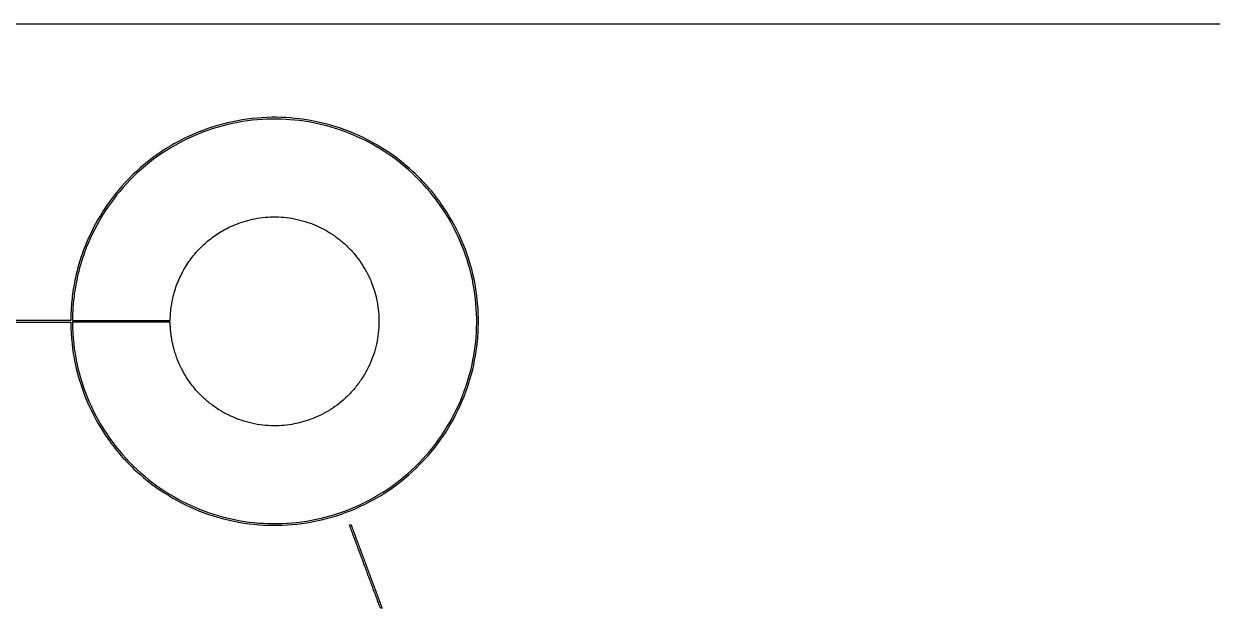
# Model space of a CAD drawing. Header units: inches. Extents: x -37.5 to 58.1, y -26.7 to 54.4.
# Drawn here: x -15.082 to -12.363, y 32.08 to 33.416 of the extents above; entities that cross this region are included whole.
import ezdxf

# ---------------------------------------------------------------- set-up
doc = ezdxf.new("R2010")
doc.units = ezdxf.units.IN
doc.header["$MEASUREMENT"] = 0
for name, color, linetype, true_color in [('cut clear acryl', 1, 'Continuous', 0xfb0007), ('Default', 18, 'Continuous', 0x000000), ('etch clear acryl', 18, 'Continuous', 0x000000)]:
    doc.layers.add(name, color=color, linetype=linetype, true_color=true_color)

msp = doc.modelspace()

# ---------------------------------------------------------------- hatches: boundary and pattern name
at = {"layer": 'Default'}
for points in [[(-14.3367, 32.2703), (-14.2659, 32.08), (-14.262, 32.08), (-14.3328, 32.2703)], [(-14.3367, 32.2703), (-14.3328, 32.2703), (-14.262, 32.08), (-14.2659, 32.08)]]:
    msp.add_hatch(color=256, dxfattribs=at).paths.add_polyline_path(points, flags=0)

# ---------------------------------------------------------------- linework, layer by layer
at = {"layer": 'cut clear acryl'}
msp.add_open_spline([(-20.4858, 33.4161), (-13.7439, 33.4161), (-7.002, 33.4161)], degree=2, dxfattribs=at)
at = {"layer": 'etch clear acryl'}
for points, knots in [([(-14.9744, 32.7338), (-14.9739, 32.6993), (-14.9706, 32.6692), (-14.9644, 32.6397), (-14.9579, 32.609), (-14.9483, 32.5789), (-14.9358, 32.5501), (-14.923, 32.5206), (-14.9072, 32.4925), (-14.8887, 32.4664), (-14.8701, 32.4402), (-14.8489, 32.4159), (-14.8254, 32.3941), (-14.8023, 32.3727), (-14.7772, 32.3537), (-14.7503, 32.3373), (-14.7246, 32.3217), (-14.6973, 32.3085), (-14.669, 32.2981), (-14.6423, 32.2883), (-14.6147, 32.2809), (-14.5866, 32.2761), (-14.5586, 32.2713), (-14.5301, 32.2691), (-14.5017, 32.2695), (-14.4715, 32.2699), (-14.4414, 32.2732), (-14.4119, 32.2794), (-14.3812, 32.2859), (-14.3511, 32.2955), (-14.3223, 32.308), (-14.2928, 32.3208), (-14.2647, 32.3366), (-14.2385, 32.3552), (-14.2124, 32.3737), (-14.1881, 32.3949), (-14.1663, 32.4184), (-14.1449, 32.4415), (-14.1258, 32.4666), (-14.1095, 32.4935), (-14.0938, 32.5193), (-14.0807, 32.5465), (-14.0703, 32.5748), (-14.0605, 32.6015), (-14.0531, 32.6291), (-14.0483, 32.6572), (-14.0435, 32.6852), (-14.0413, 32.7137), (-14.0417, 32.7421), (-14.0421, 32.7723), (-14.0454, 32.8024), (-14.0516, 32.8319), (-14.0581, 32.8627), (-14.0677, 32.8927), (-14.0802, 32.9216), (-14.093, 32.951), (-14.1088, 32.9791), (-14.1273, 33.0053), (-14.1459, 33.0315), (-14.1671, 33.0557), (-14.1906, 33.0776), (-14.2136, 33.0989), (-14.2388, 33.118), (-14.2657, 33.1343), (-14.2914, 33.15), (-14.3187, 33.1631), (-14.347, 33.1735), (-14.3737, 33.1834), (-14.4013, 33.1907), (-14.4294, 33.1955), (-14.4574, 33.2003), (-14.4859, 33.2025), (-14.5143, 33.2022), (-14.5445, 33.2017), (-14.5746, 33.1984), (-14.6041, 33.1922), (-14.6348, 33.1857), (-14.6649, 33.1761), (-14.6937, 33.1636), (-14.7232, 33.1508), (-14.7513, 33.135), (-14.7775, 33.1165), (-14.8036, 33.0979), (-14.8279, 33.0767), (-14.8497, 33.0532), (-14.8711, 33.0302), (-14.8902, 33.005), (-14.9065, 32.9781), (-14.9221, 32.9524), (-14.9353, 32.9251), (-14.9457, 32.8968), (-14.9506, 32.8834), (-14.9549, 32.8699), (-14.9586, 32.8561), (-14.9623, 32.8424), (-14.9653, 32.8285), (-14.9677, 32.8144)], [873.599112, 873.599112, 873.599112, 873.599112, 875.904079, 875.904079, 875.904079, 878.305571, 878.305571, 878.305571, 880.758303, 880.758303, 880.758303, 883.211124, 883.211124, 883.211124, 885.61255, 885.61255, 885.61255, 887.917626, 887.917626, 887.917626, 890.091569, 890.091569, 890.091569, 892.265475, 892.265475, 892.265475, 894.570504, 894.570504, 894.570504, 896.971999, 896.971999, 896.971999, 899.42473, 899.42473, 899.42473, 901.877552, 901.877552, 901.877552, 904.278977, 904.278977, 904.278977, 906.584054, 906.584054, 906.584054, 908.757997, 908.757997, 908.757997, 910.931902, 910.931902, 910.931902, 913.236929, 913.236929, 913.236929, 915.638423, 915.638423, 915.638423, 918.091154, 918.091154, 918.091154, 920.543976, 920.543976, 920.543976, 922.945402, 922.945402, 922.945402, 925.25048, 925.25048, 925.25048, 927.424424, 927.424424, 927.424424, 929.598331, 929.598331, 929.598331, 931.90336, 931.90336, 931.90336, 934.304855, 934.304855, 934.304855, 936.757586, 936.757586, 936.757586, 939.210408, 939.210408, 939.210408, 941.611832, 941.611832, 941.611832, 943.916843, 943.916843, 943.916843, 945.00271, 945.00271, 945.00271, 946.088585, 946.088585, 946.088585, 946.088585]), ([(-14.9704, 32.7338), (-14.97, 32.6996), (-14.9667, 32.6698), (-14.9605, 32.6405), (-14.9541, 32.61), (-14.9446, 32.5802), (-14.9322, 32.5516), (-14.9195, 32.5225), (-14.9038, 32.4946), (-14.8854, 32.4686), (-14.8671, 32.4427), (-14.846, 32.4186), (-14.8227, 32.397), (-14.7999, 32.3758), (-14.7749, 32.3569), (-14.7483, 32.3407), (-14.7227, 32.3252), (-14.6957, 32.3121), (-14.6676, 32.3018), (-14.6411, 32.2921), (-14.6138, 32.2847), (-14.586, 32.28), (-14.5582, 32.2752), (-14.5299, 32.273), (-14.5017, 32.2734), (-14.4718, 32.2738), (-14.442, 32.2771), (-14.4127, 32.2833), (-14.3822, 32.2897), (-14.3524, 32.2992), (-14.3238, 32.3116), (-14.2946, 32.3243), (-14.2668, 32.34), (-14.2408, 32.3584), (-14.2148, 32.3767), (-14.1908, 32.3978), (-14.1691, 32.4211), (-14.1479, 32.4439), (-14.1291, 32.4689), (-14.1129, 32.4955), (-14.0973, 32.5211), (-14.0843, 32.5481), (-14.074, 32.5762), (-14.0642, 32.6027), (-14.0569, 32.63), (-14.0522, 32.6578), (-14.0474, 32.6856), (-14.0452, 32.7139), (-14.0456, 32.7421), (-14.046, 32.772), (-14.0493, 32.8018), (-14.0555, 32.8311), (-14.0619, 32.8616), (-14.0714, 32.8914), (-14.0838, 32.92), (-14.0965, 32.9492), (-14.1122, 32.977), (-14.1305, 33.003), (-14.1489, 33.029), (-14.17, 33.053), (-14.1933, 33.0747), (-14.2161, 33.0959), (-14.2411, 33.1148), (-14.2677, 33.1309), (-14.2933, 33.1465), (-14.3203, 33.1595), (-14.3484, 33.1698), (-14.3749, 33.1796), (-14.4022, 33.1869), (-14.43, 33.1916), (-14.4578, 33.1964), (-14.4861, 33.1986), (-14.5143, 33.1982), (-14.5442, 33.1978), (-14.574, 33.1945), (-14.6033, 33.1883), (-14.6338, 33.1819), (-14.6636, 33.1724), (-14.6922, 33.16), (-14.7213, 33.1473), (-14.7492, 33.1316), (-14.7752, 33.1133), (-14.8011, 33.0949), (-14.8252, 33.0738), (-14.8469, 33.0505), (-14.8681, 33.0277), (-14.8869, 33.0027), (-14.9031, 32.9761), (-14.9187, 32.9505), (-14.9317, 32.9235), (-14.942, 32.8954), (-14.9469, 32.8822), (-14.9512, 32.8687), (-14.9548, 32.8551), (-14.9584, 32.8415), (-14.9614, 32.8277), (-14.9638, 32.8138)], [11.846036, 11.846036, 11.846036, 11.846036, 14.137699, 14.137699, 14.137699, 16.524953, 16.524953, 16.524953, 18.963047, 18.963047, 18.963047, 21.401141, 21.401141, 21.401141, 23.788396, 23.788396, 23.788396, 26.080059, 26.080059, 26.080059, 28.241836, 28.241836, 28.241836, 30.403613, 30.403613, 30.403613, 32.695276, 32.695276, 32.695276, 35.08253, 35.08253, 35.08253, 37.520624, 37.520624, 37.520624, 39.958719, 39.958719, 39.958719, 42.345973, 42.345973, 42.345973, 44.637636, 44.637636, 44.637636, 46.799413, 46.799413, 46.799413, 48.96119, 48.96119, 48.96119, 51.252853, 51.252853, 51.252853, 53.640108, 53.640108, 53.640108, 56.078202, 56.078202, 56.078202, 58.516296, 58.516296, 58.516296, 60.90355, 60.90355, 60.90355, 63.195213, 63.195213, 63.195213, 65.35699, 65.35699, 65.35699, 67.518768, 67.518768, 67.518768, 69.81043, 69.81043, 69.81043, 72.197685, 72.197685, 72.197685, 74.635779, 74.635779, 74.635779, 77.073873, 77.073873, 77.073873, 79.461128, 79.461128, 79.461128, 81.75279, 81.75279, 81.75279, 82.833679, 82.833679, 82.833679, 83.914567, 83.914567, 83.914567, 83.914567]), ([(-14.9677, 32.8144), (-14.9701, 32.8004), (-14.9719, 32.7863), (-14.973, 32.7721), (-14.9739, 32.7607), (-14.9743, 32.7492), (-14.9744, 32.7378)], [946.088585, 946.088585, 946.088585, 946.088585, 947.172727, 947.172727, 947.172727, 948.046079, 948.046079, 948.046079, 948.046079]), ([(-14.9638, 32.8138), (-14.9662, 32.7999), (-14.9679, 32.7859), (-14.969, 32.7718), (-14.9699, 32.7605), (-14.9704, 32.7491), (-14.9704, 32.7378)], [83.914567, 83.914567, 83.914567, 83.914567, 84.993808, 84.993808, 84.993808, 85.862708, 85.862708, 85.862708, 85.862708])]:
    msp.add_open_spline(points, degree=3, knots=knots, dxfattribs=at)
msp.add_rational_spline([(-14.7468, 32.7378), (-14.7454, 32.9023), (-14.5913, 32.9596), (-14.3675, 33.0429), (-14.2842, 32.8191), (-14.2009, 32.5953), (-14.4247, 32.512), (-14.6485, 32.4287), (-14.7318, 32.6525), (-14.7464, 32.6919), (-14.7468, 32.7338)], [0.892508050625, 0.778023410571, 1, 0.707106781187, 1, 0.707106781187, 1, 0.707106781187, 1, 0.932136482912, 0.895720992993], degree=2, knots=[91.543765, 91.543765, 91.543765, 93.123274, 93.123274, 95.2074, 95.2074, 97.291527, 97.291527, 99.375653, 99.375653, 99.858547, 99.858547, 99.858547], dxfattribs=at)
for points in [[(-14.9744, 32.7378), (-16.1189, 32.7378), (-17.2635, 32.7378)], [(-17.2635, 32.7338), (-16.1189, 32.7338), (-14.9744, 32.7338)], [(-14.9704, 32.7378), (-14.8586, 32.7378), (-14.7468, 32.7378)], [(-14.7468, 32.7338), (-14.8586, 32.7338), (-14.9704, 32.7338)], [(-14.3367, 32.2703), (-14.3348, 32.2703), (-14.3328, 32.2703)], [(-14.2659, 32.08), (-14.3013, 32.1751), (-14.3367, 32.2703)], [(-14.3328, 32.2703), (-14.2974, 32.1751), (-14.262, 32.08)], [(-14.262, 32.08), (-14.264, 32.08), (-14.2659, 32.08)]]:
    msp.add_open_spline(points, degree=2, dxfattribs=at)

doc.saveas('drawing.dxf')
